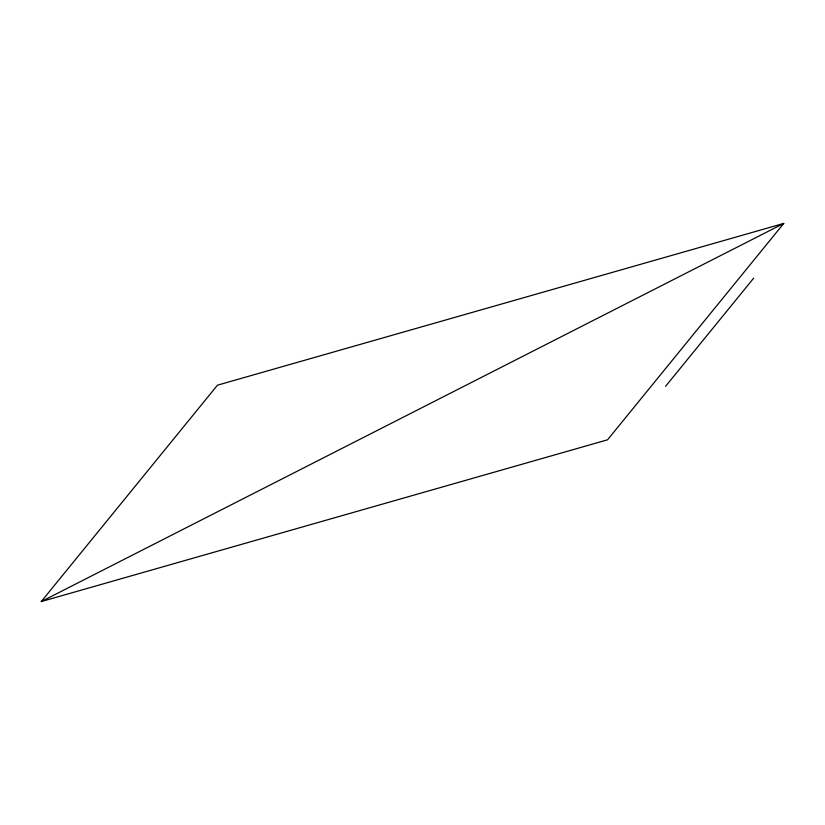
<?xml version="1.0" encoding="UTF-8"?>
<svg xmlns="http://www.w3.org/2000/svg" width="825" height="825" viewBox="0 0 825 825"><rect width="100%" height="100%" fill="white"/><g stroke="black" fill="none" stroke-linecap="round" stroke-linejoin="round"><path stroke-width="1.24" d="M41.25 601.569L217.46 385.182L783.75 223.431L607.54 439.818L41.25 601.569L783.75 223.431M665.579 386.337L753.679 278.149"/></g></svg>
